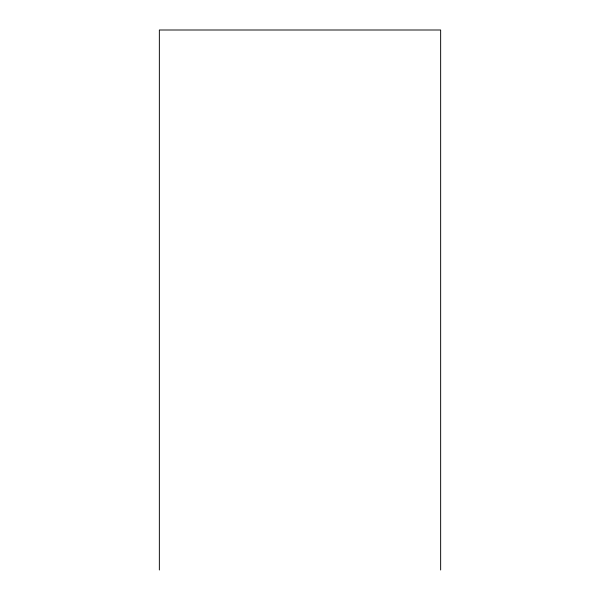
<?xml version="1.0" encoding="UTF-8"?>
<svg xmlns="http://www.w3.org/2000/svg" width="600" height="600" viewBox="0 0 600 600"><rect width="100%" height="100%" fill="white"/><g stroke="black" fill="none" stroke-linecap="round" stroke-linejoin="round"><path stroke-width="0.9" d="M440.647 570L440.647 30L159.352 30L159.352 570"/></g></svg>
